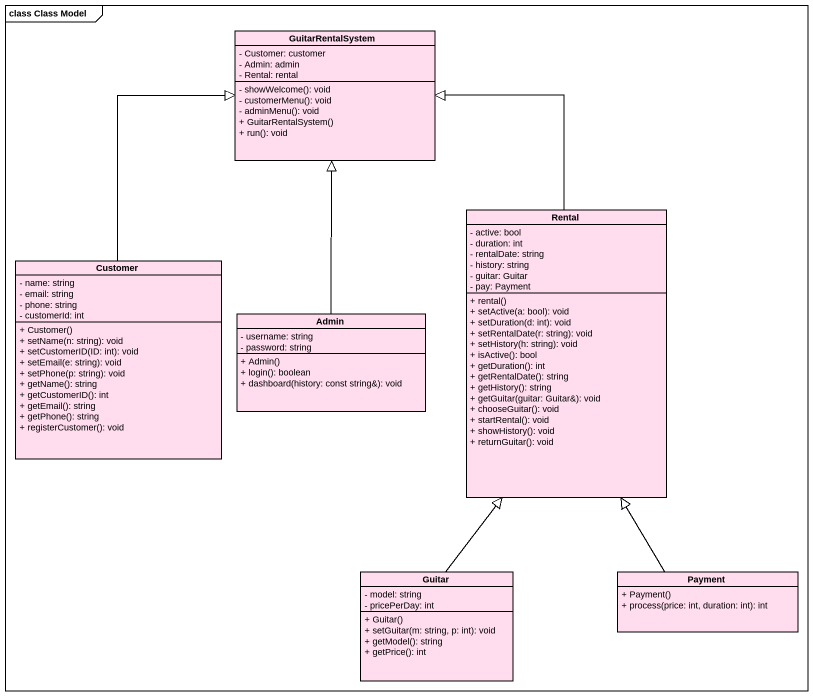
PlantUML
@startuml
mainframe class Class Model
hide circle
hide empty members
skinparam classAttributeIconSize 0
class GuitarRentalSystem #FFDDEE {
  - Customer: customer
  - Admin: admin
  - Rental: rental
  - showWelcome(): void
  - customerMenu(): void
  - adminMenu(): void
  + GuitarRentalSystem()
  + run(): void
}
class Rental #FFDDEE {
  - active: bool
  - duration: int
  - rentalDate: string
  - history: string
  - guitar: Guitar
  - pay: Payment
  + rental()
  + setActive(a: bool): void
  + setDuration(d: int): void
  + setRentalDate(r: string): void
  + setHistory(h: string): void
  + isActive(): bool
  + getDuration(): int
  + getRentalDate(): string
  + getHistory(): string
  + getGuitar(guitar: Guitar&): void
  + chooseGuitar(): void
  + startRental(): void
  + showHistory(): void
  + returnGuitar(): void
}
class Customer #FFDDEE {
  - name: string
  - email: string
  - phone: string
  - customerId: int
  + Customer()
  + setName(n: string): void
  + setCustomerID(ID: int): void
  + setEmail(e: string): void
  + setPhone(p: string): void
  + getName(): string
  + getCustomerID(): int
  + getEmail(): string
  + getPhone(): string
  + registerCustomer(): void
}
class Admin #FFDDEE {
  - username: string
  - password: string
  + Admin()
  + login(): boolean
  + dashboard(history: const string&): void
}
class Guitar #FFDDEE {
  - model: string
  - pricePerDay: int
  + Guitar()
  + setGuitar(m: string, p: int): void
  + getModel(): string
  + getPrice(): int
}
class Payment #FFDDEE {
  + Payment()
  + process(price: int, duration: int): int
}
Rental -up-|> GuitarRentalSystem
Customer -up-|> GuitarRentalSystem
Admin -up-|> GuitarRentalSystem
Guitar -up-|> Rental
Payment -up-|> Rental
@enduml
